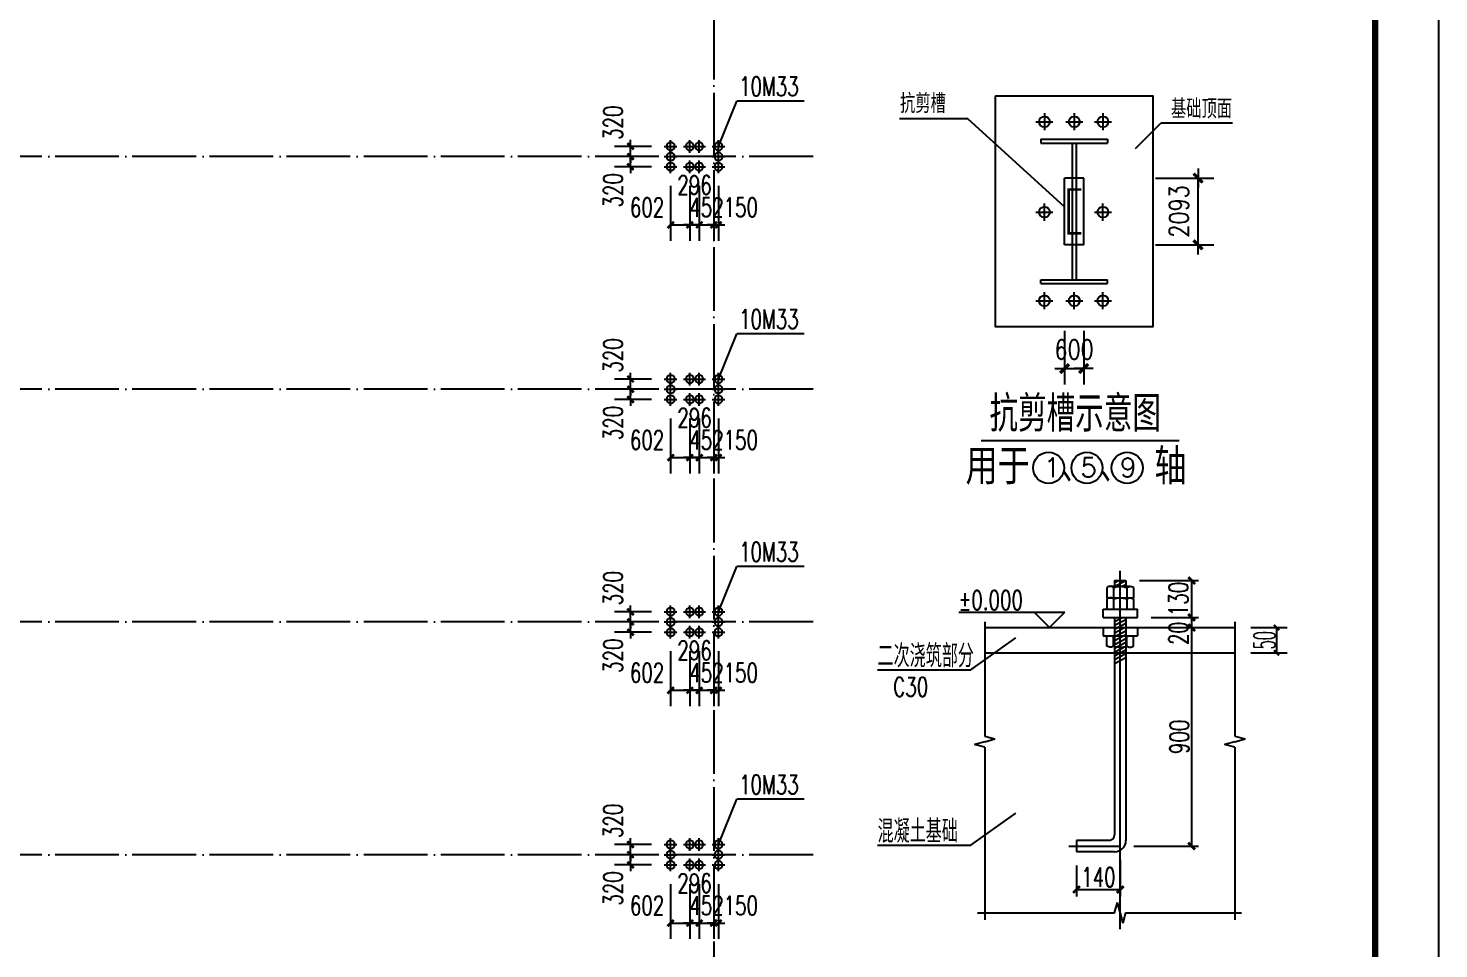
# Model space of a CAD drawing. Extents: x 37237700 to 37865026, y 138877 to 347670.
# Drawn here: x 37456945 to 37501207, y 284592 to 313468 of the extents above; entities that cross this region are included whole.
import ezdxf
from ezdxf.enums import TextEntityAlignment as Align

# ---------------------------------------------------------------- set-up
doc = ezdxf.new("R2010")
doc.units = 0
doc.header["$LTSCALE"] = 1000
doc.header["$MEASUREMENT"] = 0
for name, pattern in [('ACAD_ISO04W100', [30.5, 24, -3, 0.5, -3]), ('CENTER', [2, 1.25, -0.25, 0.25, -0.25]), ('DOTE', [2.42, 2, -0.2, 0.02, -0.2])]:
    doc.linetypes.add(name, pattern=pattern)
doc.layers.get('0').update_dxf_attribs({"linetype": 'CONTINUOUS'})
doc.layers.get('DEFPOINTS').update_dxf_attribs({"linetype": 'CONTINUOUS'})
for name, color, linetype in [('DOTE', 1, 'ACAD_ISO04W100'), ('PUB_DIM', 3, 'CONTINUOUS'), ('PUB_TEXT', 7, 'CONTINUOUS'), ('PUB_TITLE', 4, 'CONTINUOUS'), ('ROOF', 7, 'CONTINUOUS'), ('中心线', 9, 'CENTER'), ('锚栓', 6, 'CONTINUOUS')]:
    doc.layers.add(name, color=color, linetype=linetype)
doc.styles.add('3MM', font='simplex.shx', dxfattribs={"width": 0.7, "height": 700, "bigfont": 'hztxt.shx'})
doc.styles.add('3MMCN', font='simplex.shx', dxfattribs={"width": 0.7, "height": 42, "bigfont": 'hztxt.shx'})
doc.styles.add('_HZTXT', font='txt.shx', dxfattribs={"width": 0.8, "bigfont": 'hztxt.shx'})
doc.styles.add('_TCH_DIM_T3', font='SIMPLEX', dxfattribs={"width": 0.705882, "bigfont": 'GBCBIG'})
doc.styles.add('character', font='romans.shx', dxfattribs={"width": 0.618, "bigfont": 'gbhzfs.shx'})
doc.styles.add('DIM_FONT', font='SIMPLEX.shx', dxfattribs={"width": 0.8})
doc.styles.add('DIM_FONT_T3', font='SIMPLEX.shx', dxfattribs={"width": 0.8})
doc.styles.add('ROMANS', font='simplex.shx', dxfattribs={"width": 0.5, "bigfont": 'fjktxt.shx'})
doc.dimstyles.new('_TCH_ARCH&&200', dxfattribs={"dimtxt": 595, "dimasz": 200, "dimexe": 500, "dimexo": 600, "dimgap": 252.5, "dimtad": 1, "dimdec": 0, "dimzin": 0, "dimdsep": 46, "dimtxsty": '_TCH_DIM_T3', "dimblk": 'ARCHTICK', "dimcen": 0.09, "dimclrt": 7, "dimazin": 2, "dimtfac": 1, "dimtdec": 0, "dimtix": 1, "dimtmove": 2, "dimatfit": 3, "dimfxl": 1, "dimtolj": 1, "dimtzin": 0, "dimarcsym": 0})
doc.dimstyles.new('DIMN200$TCH&&200', dxfattribs={"dimtxt": 600, "dimasz": 2, "dimexe": 500, "dimexo": 600, "dimgap": 300, "dimtad": 1, "dimdec": 0, "dimzin": 0, "dimdsep": 46, "dimtxsty": 'DIM_FONT_T3', "dimblk": '_DIMX', "dimcen": 0.09, "dimclrt": 7, "dimadec": 0, "dimazin": 0, "dimtfac": 1, "dimtdec": 0, "dimtix": 1, "dimtmove": 2, "dimatfit": 3, "dimldrblk": '_DIMX', "dimfxl": 1, "dimtolj": 1, "dimtzin": 0, "dimarcsym": 0})

# ---------------------------------------------------------------- blocks, each defined once
blk = doc.blocks.new('m')
at = {"layer": '锚栓'}
for p, q in [((2858390, 836587), (2858985, 836587)), ((2858688, 836885), (2858688, 836290))]:
    blk.add_line(p, q, dxfattribs=at)
blk.add_circle((2858688, 836587), 189, dxfattribs=at)
blk = doc.blocks.new('_ArchTick')
at = {"color": 0, "linetype": 'ByBlock', "const_width": 0.4}
blk.add_lwpolyline([(-0.5, -0.5), (0.5, 0.5)], dxfattribs=at)
blk = doc.blocks.new('*D1585')
at = {"layer": 'DEFPOINTS', "color": 0}
for p in [(37475845, 309443), (37477104, 309443), (37477104, 309123)]:
    blk.add_point(p, dxfattribs=at)
at = {"layer": 'PUB_DIM', "color": 0, "lineweight": -2}
for p, q in [((37476504, 309443), (37475345, 309443)), ((37475845, 309443), (37475845, 309643)), ((37475845, 309123), (37475845, 309443)), ((37476504, 309123), (37475345, 309123)), ((37475845, 309123), (37475845, 308923))]:
    blk.add_line(p, q, dxfattribs=at)
at = {"layer": 'PUB_DIM', "color": 0, "lineweight": -2, "xscale": 200, "yscale": 200, "zscale": 200}
for p, rotation in [((37475845, 309443), 270), ((37475845, 309123), 90)]:
    blk.add_blockref('_ArchTick', p, dxfattribs=dict(at, rotation=rotation))
at = {"layer": 'PUB_DIM', "color": 7, "insert": (37475295, 308383), "char_height": 595, "attachment_point": 5, "rotation": 90, "style": '_TCH_DIM_T3'}
blk.add_mtext('\\A1;320', dxfattribs=at)
blk = doc.blocks.new('*D1586')
at = {"layer": 'DEFPOINTS', "color": 0}
for p in [(37475845, 309763), (37477104, 309763), (37477104, 309443)]:
    blk.add_point(p, dxfattribs=at)
at = {"layer": 'PUB_DIM', "color": 0, "lineweight": -2}
for p, q in [((37475845, 309763), (37475845, 309963)), ((37476504, 309763), (37475345, 309763)), ((37476504, 309443), (37475345, 309443)), ((37475845, 309443), (37475845, 309763)), ((37475845, 309443), (37475845, 309243))]:
    blk.add_line(p, q, dxfattribs=at)
at = {"layer": 'PUB_DIM', "color": 0, "lineweight": -2, "xscale": 200, "yscale": 200, "zscale": 200}
for p, rotation in [((37475845, 309763), 270), ((37475845, 309443), 90)]:
    blk.add_blockref('_ArchTick', p, dxfattribs=dict(at, rotation=rotation))
at = {"layer": 'PUB_DIM', "color": 7, "insert": (37475295, 310503), "char_height": 595, "attachment_point": 5, "rotation": 90, "style": '_TCH_DIM_T3'}
blk.add_mtext('\\A1;320', dxfattribs=at)
blk = doc.blocks.new('*D1587')
at = {"layer": 'DEFPOINTS', "color": 0}
for p in [(37478454, 309123), (37478604, 309123), (37478604, 307299)]:
    blk.add_point(p, dxfattribs=at)
at = {"layer": 'PUB_DIM', "color": 0, "lineweight": -2}
for p, q in [((37478454, 308523), (37478454, 306799)), ((37478604, 308523), (37478604, 306799)), ((37478454, 307299), (37478254, 307299)), ((37478454, 307299), (37478604, 307299)), ((37478604, 307299), (37478804, 307299))]:
    blk.add_line(p, q, dxfattribs=at)
at = {"layer": 'PUB_DIM', "color": 0, "lineweight": -2, "xscale": 200, "yscale": 200, "zscale": 200}
blk.add_blockref('_ArchTick', (37478454, 307299), dxfattribs=at)
at = {"layer": 'PUB_DIM', "color": 0, "lineweight": -2, "xscale": 200, "yscale": 200, "zscale": 200, "rotation": 180}
blk.add_blockref('_ArchTick', (37478604, 307299), dxfattribs=at)
at = {"layer": 'PUB_DIM', "color": 7, "insert": (37479304, 307849), "char_height": 595, "attachment_point": 5, "style": '_TCH_DIM_T3'}
blk.add_mtext('\\A1;150', dxfattribs=at)
blk = doc.blocks.new('*D1588')
at = {"layer": 'DEFPOINTS', "color": 0}
for p in [(37478002, 309123), (37478454, 309123), (37478454, 307299)]:
    blk.add_point(p, dxfattribs=at)
at = {"layer": 'PUB_DIM', "color": 0, "lineweight": -2}
for p, q in [((37478002, 308523), (37478002, 306799)), ((37478454, 308523), (37478454, 306799)), ((37478002, 307299), (37477802, 307299)), ((37478002, 307299), (37478454, 307299)), ((37478454, 307299), (37478654, 307299))]:
    blk.add_line(p, q, dxfattribs=at)
at = {"layer": 'PUB_DIM', "color": 0, "lineweight": -2, "xscale": 200, "yscale": 200, "zscale": 200}
blk.add_blockref('_ArchTick', (37478002, 307299), dxfattribs=at)
at = {"layer": 'PUB_DIM', "color": 0, "lineweight": -2, "xscale": 200, "yscale": 200, "zscale": 200, "rotation": 180}
blk.add_blockref('_ArchTick', (37478454, 307299), dxfattribs=at)
at = {"layer": 'PUB_DIM', "color": 7, "insert": (37478228, 307849), "char_height": 595, "attachment_point": 5, "style": '_TCH_DIM_T3'}
blk.add_mtext('\\A1;452', dxfattribs=at)
blk = doc.blocks.new('*D1589')
at = {"layer": 'DEFPOINTS', "color": 0}
for p in [(37477706, 309123), (37478002, 309123), (37478002, 307299)]:
    blk.add_point(p, dxfattribs=at)
at = {"layer": 'PUB_DIM', "color": 0, "lineweight": -2}
for p, q in [((37477706, 308523), (37477706, 306799)), ((37478002, 308523), (37478002, 306799)), ((37477706, 307299), (37477506, 307299)), ((37477706, 307299), (37478002, 307299)), ((37478002, 307299), (37478202, 307299))]:
    blk.add_line(p, q, dxfattribs=at)
at = {"layer": 'PUB_DIM', "color": 0, "lineweight": -2, "xscale": 200, "yscale": 200, "zscale": 200}
blk.add_blockref('_ArchTick', (37477706, 307299), dxfattribs=at)
at = {"layer": 'PUB_DIM', "color": 0, "lineweight": -2, "xscale": 200, "yscale": 200, "zscale": 200, "rotation": 180}
blk.add_blockref('_ArchTick', (37478002, 307299), dxfattribs=at)
at = {"layer": 'PUB_DIM', "color": 7, "insert": (37477854, 308549), "char_height": 595, "attachment_point": 5, "style": '_TCH_DIM_T3'}
blk.add_mtext('\\A1;296', dxfattribs=at)
blk = doc.blocks.new('*D1590')
at = {"layer": 'DEFPOINTS', "color": 0}
for p in [(37477104, 309123), (37477706, 309123), (37477706, 307299)]:
    blk.add_point(p, dxfattribs=at)
at = {"layer": 'PUB_DIM', "color": 0, "lineweight": -2}
for p, q in [((37477104, 308523), (37477104, 306799)), ((37477706, 308523), (37477706, 306799)), ((37477104, 307299), (37477706, 307299))]:
    blk.add_line(p, q, dxfattribs=at)
at = {"layer": 'PUB_DIM', "color": 0, "lineweight": -2, "xscale": 200, "yscale": 200, "zscale": 200, "rotation": 180}
blk.add_blockref('_ArchTick', (37477104, 307299), dxfattribs=at)
at = {"layer": 'PUB_DIM', "color": 0, "lineweight": -2, "xscale": 200, "yscale": 200, "zscale": 200}
blk.add_blockref('_ArchTick', (37477706, 307299), dxfattribs=at)
at = {"layer": 'PUB_DIM', "color": 7, "insert": (37476364, 307849), "char_height": 595, "attachment_point": 5, "style": '_TCH_DIM_T3'}
blk.add_mtext('\\A1;602', dxfattribs=at)
blk = doc.blocks.new('*D1603')
at = {"layer": 'DEFPOINTS', "color": 0}
for p in [(37475845, 302143), (37477104, 302143), (37477104, 301823)]:
    blk.add_point(p, dxfattribs=at)
at = {"layer": 'PUB_DIM', "color": 0, "lineweight": -2}
for p, q in [((37475845, 302143), (37475845, 302343)), ((37476504, 302143), (37475345, 302143)), ((37475845, 301823), (37475845, 302143)), ((37476504, 301823), (37475345, 301823)), ((37475845, 301823), (37475845, 301623))]:
    blk.add_line(p, q, dxfattribs=at)
at = {"layer": 'PUB_DIM', "color": 0, "lineweight": -2, "xscale": 200, "yscale": 200, "zscale": 200}
for p, rotation in [((37475845, 302143), 270), ((37475845, 301823), 90)]:
    blk.add_blockref('_ArchTick', p, dxfattribs=dict(at, rotation=rotation))
at = {"layer": 'PUB_DIM', "color": 7, "insert": (37475295, 301083), "char_height": 595, "attachment_point": 5, "rotation": 90, "style": '_TCH_DIM_T3'}
blk.add_mtext('\\A1;320', dxfattribs=at)
blk = doc.blocks.new('*D1604')
at = {"layer": 'DEFPOINTS', "color": 0}
for p in [(37475845, 302463), (37477104, 302463), (37477104, 302143)]:
    blk.add_point(p, dxfattribs=at)
at = {"layer": 'PUB_DIM', "color": 0, "lineweight": -2}
for p, q in [((37476504, 302463), (37475345, 302463)), ((37475845, 302463), (37475845, 302663)), ((37475845, 302143), (37475845, 302463)), ((37476504, 302143), (37475345, 302143)), ((37475845, 302143), (37475845, 301943))]:
    blk.add_line(p, q, dxfattribs=at)
at = {"layer": 'PUB_DIM', "color": 0, "lineweight": -2, "xscale": 200, "yscale": 200, "zscale": 200}
for p, rotation in [((37475845, 302463), 270), ((37475845, 302143), 90)]:
    blk.add_blockref('_ArchTick', p, dxfattribs=dict(at, rotation=rotation))
at = {"layer": 'PUB_DIM', "color": 7, "insert": (37475295, 303203), "char_height": 595, "attachment_point": 5, "rotation": 90, "style": '_TCH_DIM_T3'}
blk.add_mtext('\\A1;320', dxfattribs=at)
blk = doc.blocks.new('*D1605')
at = {"layer": 'DEFPOINTS', "color": 0}
for p in [(37478454, 301823), (37478604, 301823), (37478604, 299999)]:
    blk.add_point(p, dxfattribs=at)
at = {"layer": 'PUB_DIM', "color": 0, "lineweight": -2}
for p, q in [((37478454, 301223), (37478454, 299499)), ((37478604, 301223), (37478604, 299499)), ((37478454, 299999), (37478254, 299999)), ((37478454, 299999), (37478604, 299999)), ((37478604, 299999), (37478804, 299999))]:
    blk.add_line(p, q, dxfattribs=at)
at = {"layer": 'PUB_DIM', "color": 0, "lineweight": -2, "xscale": 200, "yscale": 200, "zscale": 200}
blk.add_blockref('_ArchTick', (37478454, 299999), dxfattribs=at)
at = {"layer": 'PUB_DIM', "color": 0, "lineweight": -2, "xscale": 200, "yscale": 200, "zscale": 200, "rotation": 180}
blk.add_blockref('_ArchTick', (37478604, 299999), dxfattribs=at)
at = {"layer": 'PUB_DIM', "color": 7, "insert": (37479304, 300549), "char_height": 595, "attachment_point": 5, "style": '_TCH_DIM_T3'}
blk.add_mtext('\\A1;150', dxfattribs=at)
blk = doc.blocks.new('*D1606')
at = {"layer": 'DEFPOINTS', "color": 0}
for p in [(37478002, 301823), (37478454, 301823), (37478454, 299999)]:
    blk.add_point(p, dxfattribs=at)
at = {"layer": 'PUB_DIM', "color": 0, "lineweight": -2}
for p, q in [((37478002, 301223), (37478002, 299499)), ((37478454, 301223), (37478454, 299499)), ((37478002, 299999), (37477802, 299999)), ((37478002, 299999), (37478454, 299999)), ((37478454, 299999), (37478654, 299999))]:
    blk.add_line(p, q, dxfattribs=at)
at = {"layer": 'PUB_DIM', "color": 0, "lineweight": -2, "xscale": 200, "yscale": 200, "zscale": 200}
blk.add_blockref('_ArchTick', (37478002, 299999), dxfattribs=at)
at = {"layer": 'PUB_DIM', "color": 0, "lineweight": -2, "xscale": 200, "yscale": 200, "zscale": 200, "rotation": 180}
blk.add_blockref('_ArchTick', (37478454, 299999), dxfattribs=at)
at = {"layer": 'PUB_DIM', "color": 7, "insert": (37478228, 300549), "char_height": 595, "attachment_point": 5, "style": '_TCH_DIM_T3'}
blk.add_mtext('\\A1;452', dxfattribs=at)
blk = doc.blocks.new('*D1607')
at = {"layer": 'DEFPOINTS', "color": 0}
for p in [(37477706, 301823), (37478002, 301823), (37478002, 299999)]:
    blk.add_point(p, dxfattribs=at)
at = {"layer": 'PUB_DIM', "color": 0, "lineweight": -2}
for p, q in [((37477706, 301223), (37477706, 299499)), ((37478002, 301223), (37478002, 299499)), ((37477706, 299999), (37477506, 299999)), ((37477706, 299999), (37478002, 299999)), ((37478002, 299999), (37478202, 299999))]:
    blk.add_line(p, q, dxfattribs=at)
at = {"layer": 'PUB_DIM', "color": 0, "lineweight": -2, "xscale": 200, "yscale": 200, "zscale": 200}
blk.add_blockref('_ArchTick', (37477706, 299999), dxfattribs=at)
at = {"layer": 'PUB_DIM', "color": 0, "lineweight": -2, "xscale": 200, "yscale": 200, "zscale": 200, "rotation": 180}
blk.add_blockref('_ArchTick', (37478002, 299999), dxfattribs=at)
at = {"layer": 'PUB_DIM', "color": 7, "insert": (37477854, 301249), "char_height": 595, "attachment_point": 5, "style": '_TCH_DIM_T3'}
blk.add_mtext('\\A1;296', dxfattribs=at)
blk = doc.blocks.new('*D1608')
at = {"layer": 'DEFPOINTS', "color": 0}
for p in [(37477104, 301823), (37477706, 301823), (37477706, 299999)]:
    blk.add_point(p, dxfattribs=at)
at = {"layer": 'PUB_DIM', "color": 0, "lineweight": -2}
for p, q in [((37477104, 301223), (37477104, 299499)), ((37477706, 301223), (37477706, 299499)), ((37477104, 299999), (37477706, 299999))]:
    blk.add_line(p, q, dxfattribs=at)
at = {"layer": 'PUB_DIM', "color": 0, "lineweight": -2, "xscale": 200, "yscale": 200, "zscale": 200, "rotation": 180}
blk.add_blockref('_ArchTick', (37477104, 299999), dxfattribs=at)
at = {"layer": 'PUB_DIM', "color": 0, "lineweight": -2, "xscale": 200, "yscale": 200, "zscale": 200}
blk.add_blockref('_ArchTick', (37477706, 299999), dxfattribs=at)
at = {"layer": 'PUB_DIM', "color": 7, "insert": (37476364, 300549), "char_height": 595, "attachment_point": 5, "style": '_TCH_DIM_T3'}
blk.add_mtext('\\A1;602', dxfattribs=at)
blk = doc.blocks.new('*D1621')
at = {"layer": 'DEFPOINTS', "color": 0}
for p in [(37475845, 294843), (37477104, 294843), (37477104, 294523)]:
    blk.add_point(p, dxfattribs=at)
at = {"layer": 'PUB_DIM', "color": 0, "lineweight": -2}
for p, q in [((37476504, 294843), (37475345, 294843)), ((37475845, 294843), (37475845, 295043)), ((37475845, 294523), (37475845, 294843)), ((37476504, 294523), (37475345, 294523)), ((37475845, 294523), (37475845, 294323))]:
    blk.add_line(p, q, dxfattribs=at)
at = {"layer": 'PUB_DIM', "color": 0, "lineweight": -2, "xscale": 200, "yscale": 200, "zscale": 200}
for p, rotation in [((37475845, 294843), 270), ((37475845, 294523), 90)]:
    blk.add_blockref('_ArchTick', p, dxfattribs=dict(at, rotation=rotation))
at = {"layer": 'PUB_DIM', "color": 7, "insert": (37475295, 293783), "char_height": 595, "attachment_point": 5, "rotation": 90, "style": '_TCH_DIM_T3'}
blk.add_mtext('\\A1;320', dxfattribs=at)
blk = doc.blocks.new('*D1622')
at = {"layer": 'DEFPOINTS', "color": 0}
for p in [(37475845, 295163), (37477104, 295163), (37477104, 294843)]:
    blk.add_point(p, dxfattribs=at)
at = {"layer": 'PUB_DIM', "color": 0, "lineweight": -2}
for p, q in [((37475845, 295163), (37475845, 295363)), ((37476504, 295163), (37475345, 295163)), ((37476504, 294843), (37475345, 294843)), ((37475845, 294843), (37475845, 295163)), ((37475845, 294843), (37475845, 294643))]:
    blk.add_line(p, q, dxfattribs=at)
at = {"layer": 'PUB_DIM', "color": 0, "lineweight": -2, "xscale": 200, "yscale": 200, "zscale": 200}
for p, rotation in [((37475845, 295163), 270), ((37475845, 294843), 90)]:
    blk.add_blockref('_ArchTick', p, dxfattribs=dict(at, rotation=rotation))
at = {"layer": 'PUB_DIM', "color": 7, "insert": (37475295, 295903), "char_height": 595, "attachment_point": 5, "rotation": 90, "style": '_TCH_DIM_T3'}
blk.add_mtext('\\A1;320', dxfattribs=at)
blk = doc.blocks.new('*D1623')
at = {"layer": 'DEFPOINTS', "color": 0}
for p in [(37478454, 294523), (37478604, 294523), (37478604, 292699)]:
    blk.add_point(p, dxfattribs=at)
at = {"layer": 'PUB_DIM', "color": 0, "lineweight": -2}
for p, q in [((37478454, 293923), (37478454, 292199)), ((37478604, 293923), (37478604, 292199)), ((37478454, 292699), (37478254, 292699)), ((37478454, 292699), (37478604, 292699)), ((37478604, 292699), (37478804, 292699))]:
    blk.add_line(p, q, dxfattribs=at)
at = {"layer": 'PUB_DIM', "color": 0, "lineweight": -2, "xscale": 200, "yscale": 200, "zscale": 200}
blk.add_blockref('_ArchTick', (37478454, 292699), dxfattribs=at)
at = {"layer": 'PUB_DIM', "color": 0, "lineweight": -2, "xscale": 200, "yscale": 200, "zscale": 200, "rotation": 180}
blk.add_blockref('_ArchTick', (37478604, 292699), dxfattribs=at)
at = {"layer": 'PUB_DIM', "color": 7, "insert": (37479304, 293249), "char_height": 595, "attachment_point": 5, "style": '_TCH_DIM_T3'}
blk.add_mtext('\\A1;150', dxfattribs=at)
blk = doc.blocks.new('*D1624')
at = {"layer": 'DEFPOINTS', "color": 0}
for p in [(37478002, 294523), (37478454, 294523), (37478454, 292699)]:
    blk.add_point(p, dxfattribs=at)
at = {"layer": 'PUB_DIM', "color": 0, "lineweight": -2}
for p, q in [((37478002, 293923), (37478002, 292199)), ((37478454, 293923), (37478454, 292199)), ((37478002, 292699), (37477802, 292699)), ((37478002, 292699), (37478454, 292699)), ((37478454, 292699), (37478654, 292699))]:
    blk.add_line(p, q, dxfattribs=at)
at = {"layer": 'PUB_DIM', "color": 0, "lineweight": -2, "xscale": 200, "yscale": 200, "zscale": 200}
blk.add_blockref('_ArchTick', (37478002, 292699), dxfattribs=at)
at = {"layer": 'PUB_DIM', "color": 0, "lineweight": -2, "xscale": 200, "yscale": 200, "zscale": 200, "rotation": 180}
blk.add_blockref('_ArchTick', (37478454, 292699), dxfattribs=at)
at = {"layer": 'PUB_DIM', "color": 7, "insert": (37478228, 293249), "char_height": 595, "attachment_point": 5, "style": '_TCH_DIM_T3'}
blk.add_mtext('\\A1;452', dxfattribs=at)
blk = doc.blocks.new('*D1625')
at = {"layer": 'DEFPOINTS', "color": 0}
for p in [(37477706, 294523), (37478002, 294523), (37478002, 292699)]:
    blk.add_point(p, dxfattribs=at)
at = {"layer": 'PUB_DIM', "color": 0, "lineweight": -2}
for p, q in [((37477706, 293923), (37477706, 292199)), ((37478002, 293923), (37478002, 292199)), ((37477706, 292699), (37477506, 292699)), ((37477706, 292699), (37478002, 292699)), ((37478002, 292699), (37478202, 292699))]:
    blk.add_line(p, q, dxfattribs=at)
at = {"layer": 'PUB_DIM', "color": 0, "lineweight": -2, "xscale": 200, "yscale": 200, "zscale": 200}
blk.add_blockref('_ArchTick', (37477706, 292699), dxfattribs=at)
at = {"layer": 'PUB_DIM', "color": 0, "lineweight": -2, "xscale": 200, "yscale": 200, "zscale": 200, "rotation": 180}
blk.add_blockref('_ArchTick', (37478002, 292699), dxfattribs=at)
at = {"layer": 'PUB_DIM', "color": 7, "insert": (37477854, 293949), "char_height": 595, "attachment_point": 5, "style": '_TCH_DIM_T3'}
blk.add_mtext('\\A1;296', dxfattribs=at)
blk = doc.blocks.new('*D1626')
at = {"layer": 'DEFPOINTS', "color": 0}
for p in [(37477104, 294523), (37477706, 294523), (37477706, 292699)]:
    blk.add_point(p, dxfattribs=at)
at = {"layer": 'PUB_DIM', "color": 0, "lineweight": -2}
for p, q in [((37477104, 293923), (37477104, 292199)), ((37477706, 293923), (37477706, 292199)), ((37477104, 292699), (37477706, 292699))]:
    blk.add_line(p, q, dxfattribs=at)
at = {"layer": 'PUB_DIM', "color": 0, "lineweight": -2, "xscale": 200, "yscale": 200, "zscale": 200, "rotation": 180}
blk.add_blockref('_ArchTick', (37477104, 292699), dxfattribs=at)
at = {"layer": 'PUB_DIM', "color": 0, "lineweight": -2, "xscale": 200, "yscale": 200, "zscale": 200}
blk.add_blockref('_ArchTick', (37477706, 292699), dxfattribs=at)
at = {"layer": 'PUB_DIM', "color": 7, "insert": (37476364, 293249), "char_height": 595, "attachment_point": 5, "style": '_TCH_DIM_T3'}
blk.add_mtext('\\A1;602', dxfattribs=at)
blk = doc.blocks.new('*D1639')
at = {"layer": 'DEFPOINTS', "color": 0}
for p in [(37475845, 287543), (37477104, 287543), (37477104, 287223)]:
    blk.add_point(p, dxfattribs=at)
at = {"layer": 'PUB_DIM', "color": 0, "lineweight": -2}
for p, q in [((37475845, 287543), (37475845, 287743)), ((37476504, 287543), (37475345, 287543)), ((37475845, 287223), (37475845, 287543)), ((37476504, 287223), (37475345, 287223)), ((37475845, 287223), (37475845, 287023))]:
    blk.add_line(p, q, dxfattribs=at)
at = {"layer": 'PUB_DIM', "color": 0, "lineweight": -2, "xscale": 200, "yscale": 200, "zscale": 200}
for p, rotation in [((37475845, 287543), 270), ((37475845, 287223), 90)]:
    blk.add_blockref('_ArchTick', p, dxfattribs=dict(at, rotation=rotation))
at = {"layer": 'PUB_DIM', "color": 7, "insert": (37475295, 286483), "char_height": 595, "attachment_point": 5, "rotation": 90, "style": '_TCH_DIM_T3'}
blk.add_mtext('\\A1;320', dxfattribs=at)
blk = doc.blocks.new('*D1640')
at = {"layer": 'DEFPOINTS', "color": 0}
for p in [(37475845, 287863), (37477104, 287863), (37477104, 287543)]:
    blk.add_point(p, dxfattribs=at)
at = {"layer": 'PUB_DIM', "color": 0, "lineweight": -2}
for p, q in [((37476504, 287863), (37475345, 287863)), ((37475845, 287863), (37475845, 288063)), ((37475845, 287543), (37475845, 287863)), ((37476504, 287543), (37475345, 287543)), ((37475845, 287543), (37475845, 287343))]:
    blk.add_line(p, q, dxfattribs=at)
at = {"layer": 'PUB_DIM', "color": 0, "lineweight": -2, "xscale": 200, "yscale": 200, "zscale": 200}
for p, rotation in [((37475845, 287863), 270), ((37475845, 287543), 90)]:
    blk.add_blockref('_ArchTick', p, dxfattribs=dict(at, rotation=rotation))
at = {"layer": 'PUB_DIM', "color": 7, "insert": (37475295, 288603), "char_height": 595, "attachment_point": 5, "rotation": 90, "style": '_TCH_DIM_T3'}
blk.add_mtext('\\A1;320', dxfattribs=at)
blk = doc.blocks.new('*D1641')
at = {"layer": 'DEFPOINTS', "color": 0}
for p in [(37478454, 287223), (37478604, 287223), (37478604, 285399)]:
    blk.add_point(p, dxfattribs=at)
at = {"layer": 'PUB_DIM', "color": 0, "lineweight": -2}
for p, q in [((37478454, 286623), (37478454, 284899)), ((37478604, 286623), (37478604, 284899)), ((37478454, 285399), (37478254, 285399)), ((37478454, 285399), (37478604, 285399)), ((37478604, 285399), (37478804, 285399))]:
    blk.add_line(p, q, dxfattribs=at)
at = {"layer": 'PUB_DIM', "color": 0, "lineweight": -2, "xscale": 200, "yscale": 200, "zscale": 200}
blk.add_blockref('_ArchTick', (37478454, 285399), dxfattribs=at)
at = {"layer": 'PUB_DIM', "color": 0, "lineweight": -2, "xscale": 200, "yscale": 200, "zscale": 200, "rotation": 180}
blk.add_blockref('_ArchTick', (37478604, 285399), dxfattribs=at)
at = {"layer": 'PUB_DIM', "color": 7, "insert": (37479304, 285949), "char_height": 595, "attachment_point": 5, "style": '_TCH_DIM_T3'}
blk.add_mtext('\\A1;150', dxfattribs=at)
blk = doc.blocks.new('*D1642')
at = {"layer": 'DEFPOINTS', "color": 0}
for p in [(37478002, 287223), (37478454, 287223), (37478454, 285399)]:
    blk.add_point(p, dxfattribs=at)
at = {"layer": 'PUB_DIM', "color": 0, "lineweight": -2}
for p, q in [((37478002, 286623), (37478002, 284899)), ((37478454, 286623), (37478454, 284899)), ((37478002, 285399), (37477802, 285399)), ((37478002, 285399), (37478454, 285399)), ((37478454, 285399), (37478654, 285399))]:
    blk.add_line(p, q, dxfattribs=at)
at = {"layer": 'PUB_DIM', "color": 0, "lineweight": -2, "xscale": 200, "yscale": 200, "zscale": 200}
blk.add_blockref('_ArchTick', (37478002, 285399), dxfattribs=at)
at = {"layer": 'PUB_DIM', "color": 0, "lineweight": -2, "xscale": 200, "yscale": 200, "zscale": 200, "rotation": 180}
blk.add_blockref('_ArchTick', (37478454, 285399), dxfattribs=at)
at = {"layer": 'PUB_DIM', "color": 7, "insert": (37478228, 285949), "char_height": 595, "attachment_point": 5, "style": '_TCH_DIM_T3'}
blk.add_mtext('\\A1;452', dxfattribs=at)
blk = doc.blocks.new('*D1643')
at = {"layer": 'DEFPOINTS', "color": 0}
for p in [(37477706, 287223), (37478002, 287223), (37478002, 285399)]:
    blk.add_point(p, dxfattribs=at)
at = {"layer": 'PUB_DIM', "color": 0, "lineweight": -2}
for p, q in [((37477706, 286623), (37477706, 284899)), ((37478002, 286623), (37478002, 284899)), ((37477706, 285399), (37477506, 285399)), ((37477706, 285399), (37478002, 285399)), ((37478002, 285399), (37478202, 285399))]:
    blk.add_line(p, q, dxfattribs=at)
at = {"layer": 'PUB_DIM', "color": 0, "lineweight": -2, "xscale": 200, "yscale": 200, "zscale": 200}
blk.add_blockref('_ArchTick', (37477706, 285399), dxfattribs=at)
at = {"layer": 'PUB_DIM', "color": 0, "lineweight": -2, "xscale": 200, "yscale": 200, "zscale": 200, "rotation": 180}
blk.add_blockref('_ArchTick', (37478002, 285399), dxfattribs=at)
at = {"layer": 'PUB_DIM', "color": 7, "insert": (37477854, 286649), "char_height": 595, "attachment_point": 5, "style": '_TCH_DIM_T3'}
blk.add_mtext('\\A1;296', dxfattribs=at)
blk = doc.blocks.new('*D1644')
at = {"layer": 'DEFPOINTS', "color": 0}
for p in [(37477104, 287223), (37477706, 287223), (37477706, 285399)]:
    blk.add_point(p, dxfattribs=at)
at = {"layer": 'PUB_DIM', "color": 0, "lineweight": -2}
for p, q in [((37477104, 286623), (37477104, 284899)), ((37477706, 286623), (37477706, 284899)), ((37477104, 285399), (37477706, 285399))]:
    blk.add_line(p, q, dxfattribs=at)
at = {"layer": 'PUB_DIM', "color": 0, "lineweight": -2, "xscale": 200, "yscale": 200, "zscale": 200, "rotation": 180}
blk.add_blockref('_ArchTick', (37477104, 285399), dxfattribs=at)
at = {"layer": 'PUB_DIM', "color": 0, "lineweight": -2, "xscale": 200, "yscale": 200, "zscale": 200}
blk.add_blockref('_ArchTick', (37477706, 285399), dxfattribs=at)
at = {"layer": 'PUB_DIM', "color": 7, "insert": (37476364, 285949), "char_height": 595, "attachment_point": 5, "style": '_TCH_DIM_T3'}
blk.add_mtext('\\A1;602', dxfattribs=at)
blk = doc.blocks.new('_DIMX')
blk.add_line((-150, 0), (150, 0))
at = {"const_width": 50}
blk.add_lwpolyline([(-70, -70), (70, 70)], dxfattribs=at)
blk = doc.blocks.new('*D2097')
at = {"layer": 'DEFPOINTS', "color": 0}
for p in [(37489464, 304576), (37490064, 304576), (37490064, 302792)]:
    blk.add_point(p, dxfattribs=at)
at = {"layer": 'PUB_DIM', "color": 0, "lineweight": -2}
for p, q in [((37489464, 303976), (37489464, 302292)), ((37490064, 303976), (37490064, 302292)), ((37489462, 302792), (37489460, 302792)), ((37489464, 302792), (37490064, 302792)), ((37490066, 302792), (37490068, 302792))]:
    blk.add_line(p, q, dxfattribs=at)
at = {"layer": 'PUB_DIM', "color": 0, "lineweight": -2, "xscale": 2, "yscale": 2, "zscale": 2}
blk.add_blockref('_DIMX', (37489464, 302792), dxfattribs=at)
at = {"layer": 'PUB_DIM', "color": 0, "lineweight": -2, "xscale": 2, "yscale": 2, "zscale": 2, "rotation": 180}
blk.add_blockref('_DIMX', (37490064, 302792), dxfattribs=at)
at = {"layer": 'PUB_DIM', "color": 7, "insert": (37489764, 303392), "char_height": 600, "attachment_point": 5, "style": 'DIM_FONT_T3'}
blk.add_mtext('\\A1;600', dxfattribs=at)
blk = doc.blocks.new('*D2098')
at = {"layer": 'DEFPOINTS', "color": 0}
for p in [(37491713, 308767), (37493653, 308767), (37491713, 306674)]:
    blk.add_point(p, dxfattribs=at)
at = {"layer": 'PUB_DIM', "color": 0, "lineweight": -2}
for p, q in [((37492313, 308767), (37494153, 308767)), ((37493653, 308769), (37493653, 308771)), ((37493653, 306674), (37493653, 308767)), ((37492313, 306674), (37494153, 306674)), ((37493653, 306672), (37493653, 306670))]:
    blk.add_line(p, q, dxfattribs=at)
at = {"layer": 'PUB_DIM', "color": 0, "lineweight": -2, "xscale": 2, "yscale": 2, "zscale": 2}
for p, rotation in [((37493653, 308767), 270), ((37493653, 306674), 90)]:
    blk.add_blockref('_DIMX', p, dxfattribs=dict(at, rotation=rotation))
at = {"layer": 'PUB_DIM', "color": 7, "insert": (37493053, 307720), "char_height": 600, "attachment_point": 5, "rotation": 90, "style": 'DIM_FONT_T3'}
blk.add_mtext('\\A1;2093', dxfattribs=at)

msp = doc.modelspace()

# ---------------------------------------------------------------- linework, layer by layer
at = {"layer": 'DOTE', "linetype": 'DOTE'}
for p, q in [((37478453.9, 333220.2), (37478453.9, 256309.1)), ((37481571.1, 309442.8), (37425219.9, 309442.8)), ((37481571.1, 302142.8), (37425219.9, 302142.8)), ((37481571.1, 294842.8), (37425219.9, 294842.8)), ((37481571.1, 287542.8), (37425219.9, 287542.8))]:
    msp.add_line(p, q, dxfattribs=at)
at = {"layer": 'PUB_TITLE'}
msp.add_lwpolyline([(37417206.7, 228870), (37501206.7, 228870), (37501206.7, 347670), (37417206.7, 347670)], close=True, dxfattribs=at)
at = {"layer": 'PUB_TITLE', "const_width": 200}
msp.add_lwpolyline([(37419206.7, 230870), (37499206.7, 230870), (37499206.7, 342670), (37419206.7, 342670)], close=True, dxfattribs=at)
at = {"layer": 'ROOF'}
for p, q in [((37486430, 310624.9), (37484287.6, 310624.9)), ((37489464, 307868.5), (37486430, 310624.9)), ((37491690.7, 309694.7), (37492499, 310502.1)), ((37492499, 310502.1), (37494737.5, 310502.1)), ((37488717.7, 309983.3), (37488717.7, 309863.3)), ((37488717.7, 309983.3), (37490810.3, 309983.3)), ((37488717.7, 309863.3), (37490810.3, 309863.3)), ((37489704, 309863.3), (37489704, 305577.3)), ((37489824, 309863.3), (37489824, 305577.3)), ((37490810.3, 309983.3), (37490810.3, 309863.3)), ((37490064, 308766.6), (37489464, 308766.6)), ((37489464, 306674), (37489464, 308766.6)), ((37490064, 306674), (37490064, 308766.6)), ((37490064, 306674), (37489464, 306674)), ((37488717.7, 305457.3), (37488717.7, 305577.3)), ((37488717.7, 305577.3), (37490810.3, 305577.3)), ((37488717.7, 305457.3), (37490810.3, 305457.3)), ((37490810.3, 305457.3), (37490810.3, 305577.3)), ((37486846.9, 300536.6), (37493064.7, 300536.6)), ((37491030.9, 296137.7), (37491040, 296142.4)), ((37491030.9, 296077.7), (37491157, 296142.4)), ((37491030.9, 296142.4), (37491390.9, 296142.4)), ((37491030.9, 296142.4), (37491030.9, 295962.4)), ((37491040, 295962.4), (37491390.9, 296142.4)), ((37491210.9, 285206.6), (37491210.9, 296442.4)), ((37491390.9, 296142.4), (37491390.9, 295962.4)), ((37491819.5, 296142.4), (37493665.3, 296142.4)), ((37493451, 296142.4), (37493451, 294984.6)), ((37490790.9, 295926.4), (37490790.9, 295602.4)), ((37490910.9, 295962.4), (37491510.9, 295962.4)), ((37491000.9, 295926.4), (37491000.9, 295602.4)), ((37491274, 295962.4), (37491390.9, 296022.4)), ((37491420.9, 295926.4), (37491420.9, 295602.4)), ((37491630.9, 295926.4), (37491630.9, 295602.4)), ((37490670.9, 295242.4), (37491750.9, 295242.4)), ((37490670.9, 294984.6), (37490670.9, 295242.4)), ((37490790.9, 295602.4), (37491630.9, 295602.4)), ((37490790.9, 295566.4), (37490790.9, 295242.4)), ((37490910.9, 295602.4), (37491510.9, 295602.4)), ((37491000.9, 295566.4), (37491000.9, 295242.4)), ((37491420.9, 295566.4), (37491420.9, 295242.4)), ((37491630.9, 295566.4), (37491630.9, 295242.4)), ((37491750.9, 294984.6), (37491750.9, 295242.4)), ((37486141.6, 295150.2), (37489476.5, 295150.2)), ((37486957.9, 294844.9), (37486957.9, 291259.6)), ((37488994.4, 294668.1), (37488512.3, 295150.2)), ((37488994.4, 294668.1), (37489476.5, 295150.2)), ((37490670.9, 294984.6), (37491750.9, 294984.6)), ((37491030.9, 294979.9), (37491040, 294984.6)), ((37491030.9, 294859.9), (37491274, 294984.6)), ((37491030.9, 294984.6), (37491030.9, 288171)), ((37491030.9, 294739.9), (37491390.9, 294924.6)), ((37491030.9, 294619.9), (37491390.9, 294804.6)), ((37491390.9, 294984.6), (37491390.9, 287991)), ((37492179.5, 294984.6), (37493665.3, 294984.6)), ((37492179.5, 294984.6), (37493665.3, 294984.6)), ((37493451, 294984.6), (37493451, 294668.1)), ((37494807.2, 294844.9), (37494807.2, 291259.6)), ((37486519.8, 293336.8), (37487930.9, 294342.6)), ((37486957.9, 294668.1), (37494807.2, 294668.1)), ((37490670.9, 294668.1), (37490670.9, 294410.3)), ((37490670.9, 294668.1), (37491750.9, 294668.1)), ((37490670.9, 294410.3), (37491750.9, 294410.3)), ((37490790.9, 294086.3), (37490790.9, 294410.3)), ((37491000.9, 294086.3), (37491000.9, 294410.3)), ((37491030.9, 294672.8), (37491040, 294668.1)), ((37491030.9, 294505.1), (37491348.6, 294668.1)), ((37491030.9, 294385.1), (37491390.9, 294569.8)), ((37491030.9, 294265.1), (37491390.9, 294449.8)), ((37491358.8, 294668.1), (37491390.9, 294684.6)), ((37491420.9, 294086.3), (37491420.9, 294410.3)), ((37491630.9, 294086.3), (37491630.9, 294410.3)), ((37491750.9, 294668.1), (37491750.9, 294410.3)), ((37491787.4, 294668.1), (37493665.3, 294668.1)), ((37491819.5, 294668.1), (37493665.3, 294668.1)), ((37493451, 294668.1), (37493451, 287811)), ((37495307.2, 294668.1, 202.9), (37496447.6, 294668.1, 202.9)), ((37496114.3, 294668.1, 202.9), (37496114.3, 293875.2, 202.9)), ((37491030.9, 294140.5), (37491390.9, 294325.1)), ((37491030.9, 294260.5), (37491040, 294265.1)), ((37491030.9, 294020.5), (37491390.9, 294205.1)), ((37491030.9, 293900.5), (37491390.9, 294085.1)), ((37491030.9, 293785.7), (37491348.6, 293948.7)), ((37491358.8, 293948.7), (37491390.9, 293965.1)), ((37486957.9, 293875.2), (37494807.2, 293875.2)), ((37491030.9, 293665.7), (37491390.9, 293850.4)), ((37491030.9, 293545.7), (37491390.9, 293730.4)), ((37495307.2, 293875.2, 202.9), (37496447.6, 293875.2, 202.9)), ((37483595.7, 293336.8), (37486519.8, 293336.8)), ((37486957.9, 291259.6), (37487279.3, 291173.8)), ((37494807.2, 291259.6), (37495128.6, 291173.8)), ((37486957.9, 291088.1), (37486636.4, 291002.4)), ((37486957.9, 290916.7), (37486636.4, 291002.4)), ((37486957.9, 291088.1), (37487279.3, 291173.8)), ((37486957.9, 290916.7), (37486957.9, 285504.2)), ((37494807.2, 291088.1), (37494485.7, 291002.4)), ((37494807.2, 290916.7), (37494485.7, 291002.4)), ((37494807.2, 291088.1), (37495128.6, 291173.8)), ((37494807.2, 290916.7), (37494807.2, 285504.2)), ((37486519.8, 287837.1), (37487930.9, 288842.9)), ((37483595.7, 287837.1), (37486519.8, 287837.1)), ((37489601.2, 287811), (37491210.9, 287811)), ((37489839.5, 287991), (37489839.5, 287631)), ((37490850.9, 287991), (37489839.5, 287991)), ((37491639.5, 287811), (37493665.3, 287811)), ((37491030.9, 287631), (37489839.5, 287631)), ((37491210.9, 287382.4, 202.9), (37491210.9, 286236.2, 202.9)), ((37489839.5, 287202.4, 202.9), (37489839.5, 286236.2, 202.9)), ((37489839.5, 286450.5, 202.9), (37491210.9, 286450.5, 202.9)), ((37491035.8, 285720.6), (37491121.5, 286042.1)), ((37491207.3, 285720.6), (37491121.5, 286042.1)), ((37486734.6, 285720.6), (37491035.8, 285720.6)), ((37491207.3, 285720.6), (37491293, 285399.2)), ((37491378.7, 285720.6), (37491293, 285399.2)), ((37491378.7, 285720.6), (37495020.1, 285720.6))]:
    msp.add_line(p, q, dxfattribs=at)
msp.add_lwpolyline([(37487297.7, 311343.8), (37492230.4, 311343.8), (37492230.4, 304096.7), (37487297.7, 304096.7)], close=True, dxfattribs=at)
at = {"layer": 'ROOF', "const_width": 80}
for points in [[(37489987.1, 308408.6), (37489595.6, 308408.6), (37489595.6, 307720.3)], [(37489987.1, 307031.9), (37489595.6, 307031.9), (37489595.6, 307720.3)]]:
    msp.add_lwpolyline(points, dxfattribs=at)
at = {"layer": 'ROOF'}
for centre in [(37488963, 299677.5), (37490166.3, 299677.5), (37491428.2, 299677.5)]:
    msp.add_circle(centre, 487.7, dxfattribs=at)
for centre, radius in [((37490850.9, 288171), 180), ((37491030.9, 287991), 360)]:
    msp.add_arc(centre, radius, 270, 0, dxfattribs=at)
for points in [[(37491000.9, 295926.4), (37490910.9, 295962.4), (37490790.9, 295926.4)], [(37491000.9, 295926.4), (37491210.9, 295962.4), (37491420.9, 295926.4)], [(37491420.9, 295926.4), (37491510.9, 295962.4), (37491630.9, 295926.4)], [(37491000.9, 295566.4), (37490910.9, 295602.4), (37490790.9, 295566.4)], [(37491000.9, 295566.4), (37491210.9, 295602.4), (37491420.9, 295566.4)], [(37491420.9, 295566.4), (37491510.9, 295602.4), (37491630.9, 295566.4)], [(37491000.9, 294086.3), (37490910.9, 294050.3), (37490790.9, 294086.3)], [(37491000.9, 294086.3), (37491210.9, 294050.3), (37491420.9, 294086.3)], [(37491420.9, 294086.3), (37491510.9, 294050.3), (37491630.9, 294086.3)]]:
    msp.add_spline(points, degree=3, dxfattribs=at)
at = {"layer": '中心线', "linetype": 'ByBlock', "ltscale": 1.875}
for p, q in [((37478603.9, 309762.8), (37479177.4, 311184.4)), ((37481292.7, 311184.4), (37479177.4, 311184.4)), ((37478603.9, 302462.8), (37479177.4, 303884.4)), ((37481292.7, 303884.4), (37479177.4, 303884.4)), ((37478603.9, 295162.8), (37479177.4, 296584.4)), ((37481292.7, 296584.4), (37479177.4, 296584.4)), ((37478603.9, 287862.8), (37479177.4, 289284.4)), ((37481292.7, 289284.4), (37479177.4, 289284.4))]:
    msp.add_line(p, q, dxfattribs=at)
at = {"layer": '锚栓'}
for p, q in [((37488833.4, 310800.4), (37488833.4, 310265.1)), ((37489768.9, 310800.4), (37489768.9, 310265.1)), ((37490666.9, 310800.4), (37490666.9, 310265.1)), ((37488565.7, 310532.7), (37489101, 310532.7)), ((37489501.3, 310532.7), (37490036.6, 310532.7)), ((37490399.2, 310532.7), (37490934.5, 310532.7)), ((37488565.7, 307698.6), (37489101, 307698.6)), ((37488833.4, 307431), (37488833.4, 307966.2)), ((37490399.2, 307698.6), (37490934.5, 307698.6)), ((37490666.9, 307431), (37490666.9, 307966.2)), ((37488833.4, 304652.8), (37488833.4, 305188.1)), ((37489768.9, 304652.8), (37489768.9, 305188.1)), ((37490666.9, 304652.8), (37490666.9, 305188.1)), ((37488565.7, 304920.5), (37489101, 304920.5)), ((37489501.3, 304920.5), (37490036.6, 304920.5)), ((37490399.2, 304920.5), (37490934.5, 304920.5))]:
    msp.add_line(p, q, dxfattribs=at)
for centre in [(37488833.4, 310532.7), (37489768.9, 310532.7), (37490666.9, 310532.7), (37488833.4, 307698.6), (37490666.9, 307698.6), (37488833.4, 304920.5), (37489768.9, 304920.5), (37490666.9, 304920.5)]:
    msp.add_circle(centre, 170.4, dxfattribs=at)

# ---------------------------------------------------------------- block references
at = {"layer": 'ROOF'}
for name, p, xscale, yscale, zscale, rotation in [('m', (35571312, 867487.6), -0.6666666716337204, 0.6666666716337204, 0.6666666716337204, 180), ('m', (35571914, 867487.6), -0.6666666716337204, 0.6666666716337204, 0.6666666716337204, 180), ('m', (35572210, 867487.6), -0.6666666716337204, 0.6666666716337204, 0.6666666716337204, 180), ('m', (35572812, 867487.6), -0.6666666716337204, 0.6666666716337204, 0.6666666716337204, 180), ('m', (35571312, 867167.6), -0.6666666716337204, 0.6666666716337204, 0.6666666716337204, 180), ('m', (35572812, 867167.6), -0.6666666716337204, 0.6666666716337204, 0.6666666716337204, 180), ('m', (35571312, 866847.6), -0.6666666716337204, 0.6666666716337204, 0.6666666716337204, 180), ('m', (35571914, 866847.6), -0.6666666716337204, 0.6666666716337204, 0.6666666716337204, 180), ('m', (35572210, 866847.6), -0.6666666716337204, 0.6666666716337204, 0.6666666716337204, 180), ('m', (35572812, 866847.6), -0.6666666716337204, 0.6666666716337204, 0.6666666716337204, 180), ('m', (35571312, 860187.6), -0.6666666716337204, 0.6666666716337204, 0.6666666716337204, 180), ('m', (35571312, 859867.6), -0.6666666716337204, 0.6666666716337204, 0.6666666716337204, 180), ('m', (35571914, 860187.6), -0.6666666716337204, 0.6666666716337204, 0.6666666716337204, 180), ('m', (35572210, 860187.6), -0.6666666716337204, 0.6666666716337204, 0.6666666716337204, 180), ('m', (35572812, 860187.6), -0.6666666716337204, 0.6666666716337204, 0.6666666716337204, 180), ('m', (35572812, 859867.6), -0.6666666716337204, 0.6666666716337204, 0.6666666716337204, 180), ('m', (35571312, 859547.6), -0.6666666716337204, 0.6666666716337204, 0.6666666716337204, 180), ('m', (35571914, 859547.6), -0.6666666716337204, 0.6666666716337204, 0.6666666716337204, 180), ('m', (35572210, 859547.6), -0.6666666716337204, 0.6666666716337204, 0.6666666716337204, 180), ('m', (35572812, 859547.6), -0.6666666716337204, 0.6666666716337204, 0.6666666716337204, 180), ('_ArchTick', (37493451, 296142.4), 214.2857142860303, 214.2857142860303, 214.2857142860303, 90), ('m', (35571312, 852887.6), -0.6666666716337204, 0.6666666716337204, 0.6666666716337204, 180), ('m', (35571914, 852887.6), -0.6666666716337204, 0.6666666716337204, 0.6666666716337204, 180), ('m', (35572210, 852887.6), -0.6666666716337204, 0.6666666716337204, 0.6666666716337204, 180), ('m', (35572812, 852887.6), -0.6666666716337204, 0.6666666716337204, 0.6666666716337204, 180), ('m', (35571312, 852567.6), -0.6666666716337204, 0.6666666716337204, 0.6666666716337204, 180), ('m', (35572812, 852567.6), -0.6666666716337204, 0.6666666716337204, 0.6666666716337204, 180), ('_ArchTick', (37493451, 294984.6), 214.2857142860303, 214.2857142860303, 214.2857142860303, 90), ('_ArchTick', (37493451, 294984.6), 214.2857142860303, 214.2857142860303, 214.2857142860303, 270), ('_ArchTick', (37493451, 294668.1), 214.2857142860303, 214.2857142860303, 214.2857142860303, 270), ('_ArchTick', (37493451, 294668.1), 214.2857142860303, 214.2857142860303, 214.2857142860303, 90), ('_ArchTick', (37496114.3, 294668.1, 202.9), 166.6666666666279, 166.6666666666279, 166.6666666666279, 90), ('m', (35571312, 852247.6), -0.6666666716337204, 0.6666666716337204, 0.6666666716337204, 180), ('m', (35571914, 852247.6), -0.6666666716337204, 0.6666666716337204, 0.6666666716337204, 180), ('m', (35572210, 852247.6), -0.6666666716337204, 0.6666666716337204, 0.6666666716337204, 180), ('m', (35572812, 852247.6), -0.6666666716337204, 0.6666666716337204, 0.6666666716337204, 180), ('_ArchTick', (37496114.3, 293875.2, 202.9), 166.6666666666279, 166.6666666666279, 166.6666666666279, 270), ('m', (35571312, 845587.6), -0.6666666716337204, 0.6666666716337204, 0.6666666716337204, 180), ('m', (35571312, 845267.6), -0.6666666716337204, 0.6666666716337204, 0.6666666716337204, 180), ('m', (35571914, 845587.6), -0.6666666716337204, 0.6666666716337204, 0.6666666716337204, 180), ('m', (35572210, 845587.6), -0.6666666716337204, 0.6666666716337204, 0.6666666716337204, 180), ('m', (35572812, 845587.6), -0.6666666716337204, 0.6666666716337204, 0.6666666716337204, 180), ('m', (35572812, 845267.6), -0.6666666716337204, 0.6666666716337204, 0.6666666716337204, 180), ('_ArchTick', (37493451, 287811), 214.2857142860303, 214.2857142860303, 214.2857142860303, 270), ('m', (35571312, 844947.6), -0.6666666716337204, 0.6666666716337204, 0.6666666716337204, 180), ('m', (35571914, 844947.6), -0.6666666716337204, 0.6666666716337204, 0.6666666716337204, 180), ('m', (35572210, 844947.6), -0.6666666716337204, 0.6666666716337204, 0.6666666716337204, 180), ('m', (35572812, 844947.6), -0.6666666716337204, 0.6666666716337204, 0.6666666716337204, 180), ('_ArchTick', (37489839.5, 286450.5, 202.9), 214.2857142835855, 214.2857142835855, 214.2857142835855, 180)]:
    msp.add_blockref(name, p, dxfattribs=dict(at, xscale=xscale, yscale=yscale, zscale=zscale, rotation=rotation))
at = {"layer": 'ROOF', "xscale": 214.2857142835855, "yscale": 214.2857142835855, "zscale": 214.2857142835855}
msp.add_blockref('_ArchTick', (37491210.9, 286450.5, 202.9), dxfattribs=at)

# ---------------------------------------------------------------- texts
at = {"layer": 'PUB_DIM', "style": '_HZTXT'}
for s, height, width, p in [('抗剪槽示意图', 1121.12, 0.8, (37487108.9, 300813.8)), ('用于    轴', 1121.12, 0.9, (37486356.5, 299156.9)), ('、', 1009, 0.8, (37489380.5, 299211.8)), ('、', 1009, 0.8, (37490597.8, 299211.8))]:
    msp.add_text(s, height=height, dxfattribs=dict(at, width=width)).set_placement(p)
at = {"layer": 'PUB_DIM', "style": 'DIM_FONT'}
for s, p in [('1', (37488817.3, 299389.9)), ('5', (37489962.4, 299389.9)), ('9', (37491203.9, 299389.9))]:
    msp.add_text(s, height=600, dxfattribs=at).set_placement(p)
at = {"layer": 'PUB_TEXT', "color": 7, "lineweight": -3, "style": 'character', "width": 0.7}
for p in [(37479251.1, 311342.8), (37479251.1, 304042.8), (37479251.1, 296742.8), (37479251.1, 289442.8)]:
    msp.add_text('10M33', height=600, dxfattribs=at).set_placement(p)
at = {"layer": 'ROOF'}
for s, height, style, width, p in [('抗剪槽', 600, '_HZTXT', 0.8, (37484299.8, 310807.2)), ('基础顶面', 600, '_HZTXT', 0.8, (37492800.6, 310638.8)), ('%%p0.000', 600, '3MM', 0.7, (37486141.6, 295227.7)), ('二次浇筑部分', 720, '3MMCN', 0.7, (37483595.7, 293418.2)), ('混凝土基础', 720, '3MMCN', 0.7, (37483595.7, 287918.4))]:
    msp.add_text(s, height=height, dxfattribs=dict(at, style=style, width=width)).set_placement(p)
at = {"layer": 'ROOF', "style": '3MM', "width": 0.7}
msp.add_text('C30', height=600, dxfattribs=at).set_placement((37484637, 292804.9), align=Align.MIDDLE_CENTER)
at = {"layer": 'ROOF', "attachment_point": 5, "rotation": 90}
for s, insert, char_height, style in [('130', (37493036.3, 295563.5), 600, '3MM'), ('20', (37493040.8, 294484.3), 600, '3MM'), ('\\A1;50', (37495739.3, 294271.7, 202.9), 666.67, 'ROMANS'), ('900', (37493065.3, 291239.5), 600, '3MM')]:
    msp.add_mtext(s, dxfattribs=dict(at, insert=insert, char_height=char_height, style=style))
at = {"layer": 'ROOF', "insert": (37490525.2, 286836.2, 202.9), "char_height": 600, "attachment_point": 5, "style": '3MM'}
msp.add_mtext('140', dxfattribs=at)

# ---------------------------------------------------------------- dimensions: what is measured, and where the dimension line sits
at = {"layer": 'PUB_DIM'}
for base, p1, p2, angle, picture, middle in [((37475845.5, 309762.8), (37477103.9, 309442.8), (37477103.9, 309762.8), 90, '*D1586', (37475295.5, 310502.8)), ((37475845.5, 309442.8), (37477103.9, 309122.8), (37477103.9, 309442.8), 90, '*D1585', (37475295.5, 308382.8)), ((37477705.9, 307298.8), (37477103.9, 309122.8), (37477705.9, 309122.8), 0, '*D1590', (37476363.9, 307848.8)), ((37478001.9, 307298.8), (37477705.9, 309122.8), (37478001.9, 309122.8), 0, '*D1589', (37477853.9, 308548.8)), ((37478603.9, 307298.8), (37478453.9, 309122.8), (37478603.9, 309122.8), 0, '*D1587', (37479303.9, 307848.8)), ((37475845.5, 302462.8), (37477103.9, 302142.8), (37477103.9, 302462.8), 90, '*D1604', (37475295.5, 303202.8)), ((37475845.5, 302142.8), (37477103.9, 301822.8), (37477103.9, 302142.8), 90, '*D1603', (37475295.5, 301082.8)), ((37477705.9, 299998.8), (37477103.9, 301822.8), (37477705.9, 301822.8), 0, '*D1608', (37476363.9, 300548.8)), ((37478001.9, 299998.8), (37477705.9, 301822.8), (37478001.9, 301822.8), 0, '*D1607', (37477853.9, 301248.8)), ((37478603.9, 299998.8), (37478453.9, 301822.8), (37478603.9, 301822.8), 0, '*D1605', (37479303.9, 300548.8)), ((37475845.5, 295162.8), (37477103.9, 294842.8), (37477103.9, 295162.8), 90, '*D1622', (37475295.5, 295902.8)), ((37475845.5, 294842.8), (37477103.9, 294522.8), (37477103.9, 294842.8), 90, '*D1621', (37475295.5, 293782.8)), ((37477705.9, 292698.8), (37477103.9, 294522.8), (37477705.9, 294522.8), 0, '*D1626', (37476363.9, 293248.8)), ((37478001.9, 292698.8), (37477705.9, 294522.8), (37478001.9, 294522.8), 0, '*D1625', (37477853.9, 293948.8)), ((37478603.9, 292698.8), (37478453.9, 294522.8), (37478603.9, 294522.8), 0, '*D1623', (37479303.9, 293248.8)), ((37475845.5, 287862.8), (37477103.9, 287542.8), (37477103.9, 287862.8), 90, '*D1640', (37475295.5, 288602.8)), ((37475845.5, 287542.8), (37477103.9, 287222.8), (37477103.9, 287542.8), 90, '*D1639', (37475295.5, 286482.8)), ((37477705.9, 285398.8), (37477103.9, 287222.8), (37477705.9, 287222.8), 0, '*D1644', (37476363.9, 285948.8)), ((37478001.9, 285398.8), (37477705.9, 287222.8), (37478001.9, 287222.8), 0, '*D1643', (37477853.9, 286648.8)), ((37478603.9, 285398.8), (37478453.9, 287222.8), (37478603.9, 287222.8), 0, '*D1641', (37479303.9, 285948.8))]:
    dim = msp.add_linear_dim(base=base, p1=p1, p2=p2, angle=angle, dimstyle='_TCH_ARCH&&200', dxfattribs=at)
    dim.commit()
    dim.dimension.update_dxf_attribs({"geometry": picture, "text_midpoint": middle, "dimtype": 129})
for p1, p2, distance, dimstyle, picture, middle in [((37478001.9, 309122.8), (37478453.9, 309122.8), -1824, '_TCH_ARCH&&200', '*D1588', (37478227.9, 307848.8)), ((37491713.3, 306674), (37491713.3, 308766.6), -1939.7, 'DIMN200$TCH&&200', '*D2098', (37493053, 307720.3)), ((37489464, 304576.4), (37490064, 304576.4), -1784.7, 'DIMN200$TCH&&200', '*D2097', (37489764, 303391.7)), ((37478001.9, 301822.8), (37478453.9, 301822.8), -1824, '_TCH_ARCH&&200', '*D1606', (37478227.9, 300548.8)), ((37478001.9, 294522.8), (37478453.9, 294522.8), -1824, '_TCH_ARCH&&200', '*D1624', (37478227.9, 293248.8)), ((37478001.9, 287222.8), (37478453.9, 287222.8), -1824, '_TCH_ARCH&&200', '*D1642', (37478227.9, 285948.8))]:
    dim = msp.add_aligned_dim(p1=p1, p2=p2, distance=distance, dimstyle=dimstyle, dxfattribs=at)
    dim.commit()
    dim.dimension.update_dxf_attribs({"geometry": picture, "text_midpoint": middle})

doc.saveas('drawing.dxf')
